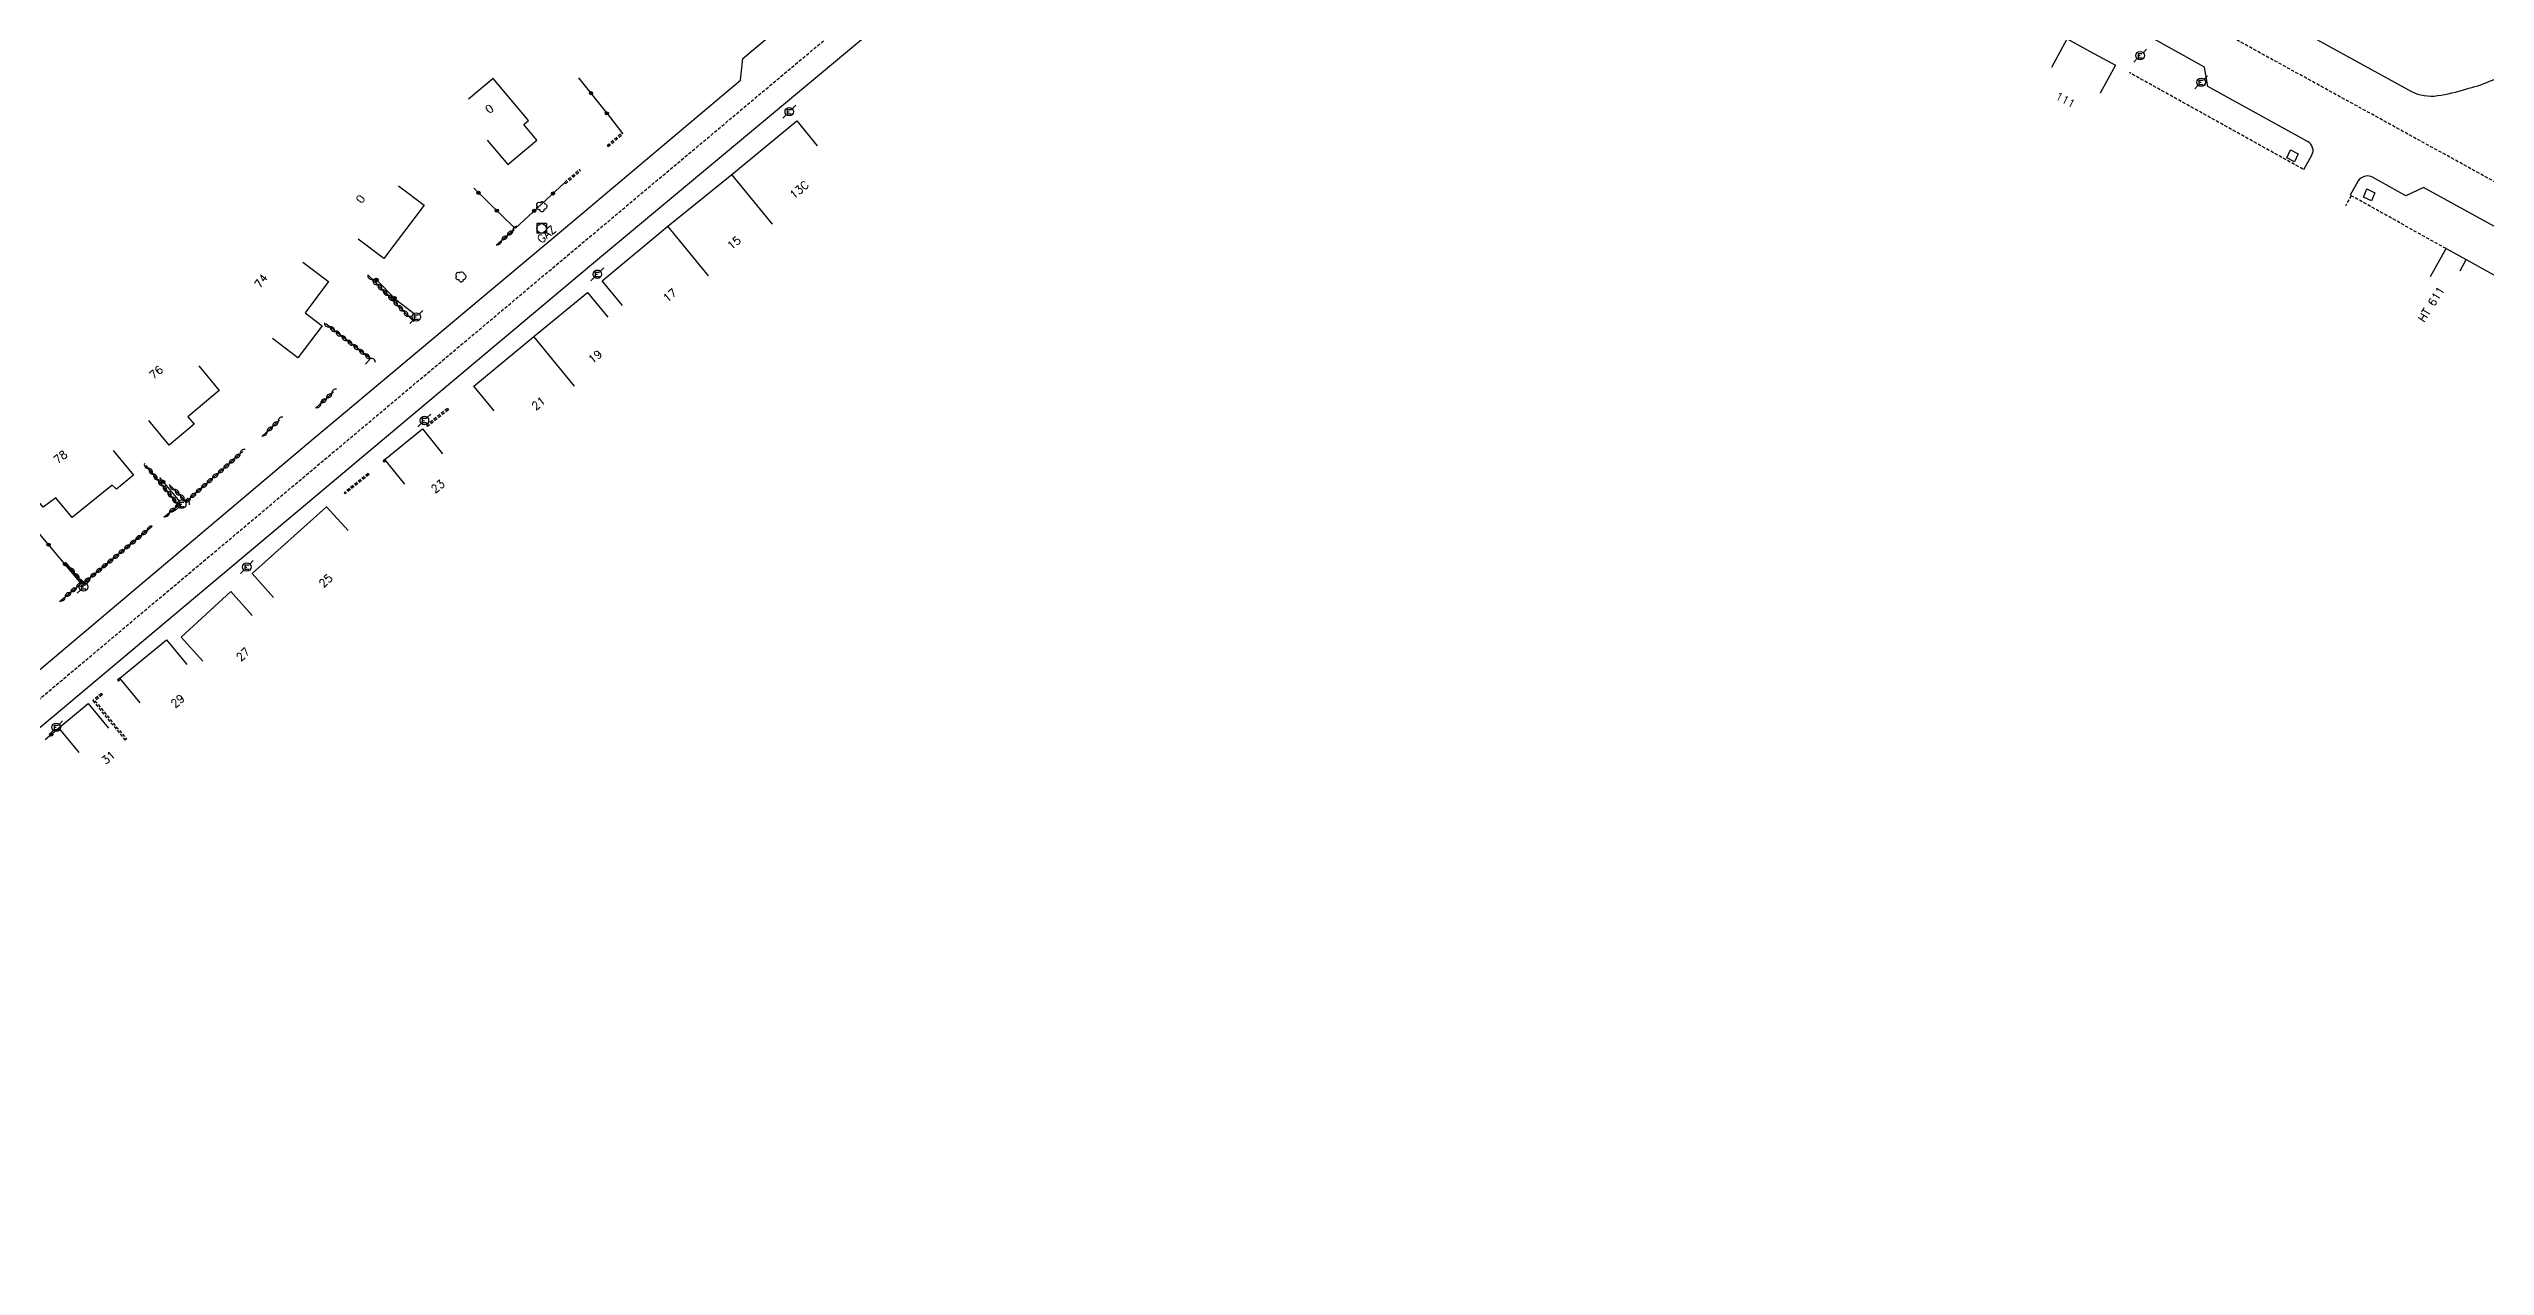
# Model space of a CAD drawing. Header units: millimetres. Extents: x 108999 to 110000, y 127999 to 129001.
# Drawn here: x 109191.7 to 109572.3, y 128439.6 to 128629.8 of the extents above; entities that cross this region are included whole.
import ezdxf
from ezdxf.enums import TextEntityAlignment as Align

# ---------------------------------------------------------------- set-up
doc = ezdxf.new("R2010")
doc.units = ezdxf.units.MM
doc.linetypes.add('DASHED', pattern=[0.75, 0.5, -0.25])
doc.layers.get('0').update_dxf_attribs({"linetype": 'CONTINUOUS'})
for name, color, linetype in [('W0001', 6, 'DASHED'), ('W0008', 7, 'CONTINUOUS'), ('W0100', 7, 'CONTINUOUS'), ('W0112', 1, 'DASHED'), ('W0300', 7, 'CONTINUOUS'), ('W0310', 3, 'CONTINUOUS'), ('W0322', 7, 'CONTINUOUS'), ('W0420', 7, 'CONTINUOUS'), ('W0471', 7, 'CONTINUOUS'), ('W0984', 7, 'CONTINUOUS'), ('W0991', 7, 'CONTINUOUS'), ('W1102', 7, 'CONTINUOUS')]:
    doc.layers.add(name, color=color, linetype=linetype)
doc.styles.get("Standard").update_dxf_attribs({"font": 'romans.shx', "width": 0.85})

# ---------------------------------------------------------------- blocks, each defined once
blk = doc.blocks.new('T471')
for p, q in [((-0.333334, 0.333334), (-0.333334, -0.333334)), ((-0.333334, 0.333334), (0.333334, 0.333334)), ((-0.333334, 0), (0, 0)), ((0.500001, 0.500001), (1.000002, 1.000002)), ((-0.500001, -0.500001), (-1.000002, -1.000002)), ((-0.333334, -0.333334), (0.333334, -0.333334))]:
    blk.add_line(p, q)
blk.add_ellipse((0, 0), major_axis=(0.471405, 0.471405), ratio=1, start_param=5.4977871438, end_param=11.780972451)
blk = doc.blocks.new('T420')
for p, q in [((0.75, 0.75), (-0.75, 0.75)), ((-0.75, 0.75), (-0.75, -0.75)), ((0.75, 0.75), (0.75, -0.75)), ((0.75, -0.75), (-0.75, -0.75))]:
    blk.add_line(p, q)
blk.add_ellipse((0, 0), major_axis=(-0.53, 0.53), ratio=1, start_param=3.926991, end_param=10.210176)
blk = doc.blocks.new('T300')
for p, q in [((-0.8, 0.51), (-0.86, 0.34)), ((-0.86, 0.34), (-0.86, 0.17)), ((-0.86, 0.17), (-0.74, 0.06)), ((-0.69, 0.63), (-0.8, 0.51)), ((-0.8, -0.06), (-0.74, 0.06)), ((-0.74, 0.06), (-0.69, 0.11)), ((-0.57, 0.69), (-0.69, 0.63)), ((-0.46, 0.69), (-0.57, 0.69)), ((-0.29, 0.63), (-0.46, 0.69)), ((-0.29, 0.63), (-0.17, 0.74)), ((-0.23, 0.57), (-0.29, 0.63)), ((-0.17, 0.74), (-0.06, 0.8)), ((-0.06, 0.8), (0.06, 0.8)), ((0.06, 0.8), (0.23, 0.74)), ((0.23, 0.74), (0.34, 0.63)), ((0.34, 0.63), (0.4, 0.51)), ((0.46, 0.46), (0.34, 0.46)), ((0.4, 0.51), (0.4, 0.46)), ((0.57, 0.4), (0.46, 0.46)), ((0.57, 0.4), (0.69, 0.29)), ((0.69, 0.29), (0.74, 0.17)), ((0.74, 0.06), (0.69, -0.17)), ((0.74, 0.17), (0.74, 0.06)), ((-0.8, -0.17), (-0.8, -0.06)), ((-0.8, -0.23), (-0.8, -0.17)), ((-0.74, -0.34), (-0.8, -0.23)), ((-0.69, -0.4), (-0.74, -0.34)), ((-0.51, -0.46), (-0.69, -0.4)), ((-0.4, -0.46), (-0.51, -0.46)), ((-0.4, -0.46), (-0.34, -0.46)), ((-0.34, -0.46), (-0.34, -0.4)), ((-0.34, -0.51), (-0.34, -0.46)), ((-0.29, -0.63), (-0.34, -0.51)), ((-0.17, -0.74), (-0.29, -0.63)), ((-0.06, -0.8), (-0.17, -0.74)), ((0.06, -0.8), (-0.06, -0.8)), ((0.17, -0.74), (0.06, -0.8)), ((0.23, -0.69), (0.17, -0.74)), ((0.29, -0.46), (0.23, -0.46)), ((0.29, -0.63), (0.23, -0.69)), ((0.46, -0.4), (0.29, -0.46)), ((0.34, -0.51), (0.29, -0.63)), ((0.34, -0.51), (0.34, -0.46)), ((0.57, -0.34), (0.46, -0.4)), ((0.63, -0.29), (0.57, -0.34)), ((0.69, -0.17), (0.63, -0.29))]:
    blk.add_line(p, q)
blk = doc.blocks.new('t322o')
at = {"color": 0, "linetype": 'Continuous'}
for radius in [0.25, 0.15]:
    blk.add_circle((0, 0), radius, dxfattribs=at)
blk = doc.blocks.new('t310o')
at = {"color": 0, "linetype": 'Continuous'}
for centre, start, end in [((-0.5, 0.38), 216.8699, 323.1304), ((0.5, -0.37), 36.8699, 143.1303)]:
    blk.add_arc(centre, 0.625, start, end, dxfattribs=at)

msp = doc.modelspace()

# ---------------------------------------------------------------- linework, layer by layer
at = {"layer": 'W0001', "flags": 128}
msp.add_lwpolyline([(109000, 128297.92), (109017.04, 128313.36), (109062.71, 128354.72), (109081.47, 128370.52), (109095.77, 128386.83), (109105.23, 128400.42), (109109.01, 128405.85), (109117.91, 128424.9), (109128.41, 128450.42), (109138.78, 128471.81), (109147.77, 128485.97), (109156.27, 128496.84), (109172.07, 128512.96), (109274.65, 128599.13), (109384.45, 128691.24), (109400.56, 128704.76), (109400.56, 128704.76)], dxfattribs=at)
at = {"layer": 'W0001'}
msp.add_lwpolyline([(110000, 128409.46), (109961.62, 128421.5), (109912.08, 128437.22), (109889.28, 128448.54), (109770.88, 128506.54), (109695.5, 128543.62), (109600.99, 128594.11), (109519.68, 128638.83), (109519.68, 128638.83)], dxfattribs=at)
at = {"layer": 'W0008', "flags": 128}
for points in [[(109115.27, 128427.77), (109125.56, 128452.63, -0.0265), (109134.26, 128470.99, -0.0282), (109143.61, 128486.12, -0.0109), (109148.05, 128492.16, -0.0091), (109153.32, 128498.76, -0.0161), (109160.25, 128506.68, -0.0286), (109167.85, 128513.92), (109233.02, 128568.91), (109235.83, 128571.26), (109273.08, 128602.42), (109299.77, 128624.96), (109300.16, 128628.32), (109335.36, 128657.86), (109338.82, 128657.77), (109381.55, 128693.95, 0.0457), (109383.35, 128695.71, 0.0993), (109385.04, 128698.95, 0.1034), (109385.36, 128702.55, 0.1059), (109383.92, 128706.33, 0.0314), (109381.38, 128709.78), (109381.38, 128709.78)], [(109519.77, 128631.8), (109510.75, 128636.78), (109472.16, 128658), (109437.91, 128676.83), (109410.28, 128692.13, 0.1128), (109404.94, 128693.56, 0.0546), (109399.17, 128693.17, 0.0391), (109394.17, 128691.97, 0.057), (109389.58, 128689.89), (109387.35, 128688.54), (109276.22, 128595.84), (109208.52, 128539.03), (109176.28, 128512, 0.0359), (109166.93, 128503.44, 0.0035), (109166.07, 128502.45, 0.0173), (109151.92, 128485.82, 0.0297), (109143.29, 128472.64, 0.0305), (109132.78, 128451.73), (109131.27, 128448.2), (109120.54, 128422.03, -0.0157)]]:
    msp.add_lwpolyline(points, format="xyb", dxfattribs=at)
at = {"layer": 'W0008'}
for points in [[(109519.59, 128645.85), (109560.8, 128623.17, 0.156), (109564.9, 128622.52, 0.0444), (109569.3, 128623.54, 0.0776), (109576.52, 128626.53, 0.078), (109580.77, 128630.78, 0.0096), (109584.37, 128635.84), (109600.3, 128658.2), (109618.01, 128694.32), (109618.01, 128694.32)], [(109544.01, 128610.99), (109545.27, 128613.24, 0.1954), (109545.38, 128614.38, 0.1945), (109544.57, 128615.38), (109529.02, 128623.93), (109528.5, 128626.96), (109519.77, 128631.8), (109519.77, 128631.8)], [(109853.43, 128422.9), (109866.74, 128447.94, 0.1109), (109867.52, 128450.53, 0.1069), (109867.36, 128451.69, 0.1778), (109865.82, 128453.17), (109850.45, 128460.71), (109756.3, 128506.92), (109710.94, 128529.21, -0.0002), (109699.47, 128534.84, -0.0011), (109689.27, 128539.89, -0.0015), (109678.95, 128545.06, -0.0015), (109671.42, 128548.89, -0.0043), (109658.43, 128555.68, -0.0013), (109645.14, 128562.88, -0.0017), (109638.66, 128566.39), (109600.7, 128587.27), (109562.71, 128608.17), (109559.96, 128606.86), (109554.73, 128609.78, 0.1728), (109553.64, 128609.95, 0.2176), (109552.5, 128609.19), (109551.26, 128606.95), (109551.26, 128606.95)]]:
    msp.add_lwpolyline(points, format="xyb", dxfattribs=at)
at = {"layer": 'W0100', "flags": 128}
for points in [[(109504.63, 128626.97), (109507.01, 128631.37), (109510.53, 128629.47), (109514.57, 128627.28), (109512.19, 128622.88), (109512.19, 128622.88)], [(109260.22, 128615.57), (109263.45, 128611.76), (109267.95, 128615.57), (109265.96, 128618.02), (109266.65, 128618.61), (109261.13, 128625.18), (109257.3, 128621.97), (109257.3, 128621.97)], [(109281.36, 128589.71), (109278.18, 128593.58), (109288.43, 128602.11), (109298.46, 128610.18), (109308.6, 128618.56), (109311.77, 128614.7), (109311.77, 128614.7)], [(109246.36, 128608.42), (109250.35, 128605.4), (109244.07, 128597.09), (109240.08, 128600.1), (109240.08, 128600.1)], [(109231.44, 128596.5), (109235.42, 128593.48), (109231.79, 128588.59), (109234.46, 128586.57), (109230.64, 128581.54), (109226.66, 128584.57), (109226.66, 128584.57)], [(109261.29, 128573.26), (109258.12, 128577.13), (109267.49, 128584.87), (109275.89, 128591.76), (109279.06, 128587.9), (109279.06, 128587.9)], [(109215.18, 128580.31), (109218.36, 128576.46), (109213.47, 128572.36), (109214.43, 128571.2), (109210.56, 128567.91), (109207.37, 128571.77), (109207.37, 128571.77)], [(109247.38, 128561.8), (109244.22, 128565.68), (109250.09, 128570.46), (109253.25, 128566.58), (109253.25, 128566.58)], [(109201.77, 128567.07), (109204.96, 128563.22), (109202.32, 128561.04), (109201.62, 128561.66), (109195.41, 128556.59), (109192.85, 128559.7), (109190.87, 128558.21), (109187.69, 128562.06), (109187.69, 128562.06)], [(109226.83, 128544.13), (109223.49, 128547.85), (109235.14, 128558.3), (109238.48, 128554.57), (109238.48, 128554.57)], [(109215.78, 128534.19), (109212.44, 128537.91), (109220.17, 128545.05), (109223.5, 128541.33), (109223.5, 128541.33)], [(109205.99, 128527.67), (109202.83, 128531.53), (109210.12, 128537.51), (109213.28, 128533.64), (109213.28, 128533.64)], [(109196.49, 128519.9), (109193.33, 128523.77), (109197.9, 128527.55), (109201.07, 128523.68), (109201.07, 128523.68)]]:
    msp.add_lwpolyline(points, dxfattribs=at)
at = {"layer": 'W0112'}
for p, q in [((109278.97, 128614.74), (109281.22, 128616.69)), ((109279.13, 128614.55), (109278.97, 128614.74)), ((109279.13, 128614.55), (109281.38, 128616.5)), ((109281.22, 128616.69), (109281.38, 128616.5)), ((109272.3, 128608.97), (109274.64, 128610.98)), ((109272.46, 128608.78), (109274.8, 128610.79)), ((109274.8, 128610.79), (109274.64, 128610.98)), ((109272.46, 128608.78), (109272.3, 128608.97)), ((109254, 128573.63), (109250.73, 128571.02)), ((109254.16, 128573.44), (109250.88, 128570.82)), ((109254, 128573.63), (109254.16, 128573.44)), ((109250.73, 128571.02), (109250.88, 128570.82)), ((109244.19, 128565.71), (109243.95, 128565.43)), ((109244.14, 128565.26), (109243.95, 128565.43)), ((109244.35, 128565.51), (109244.14, 128565.26)), ((109244.22, 128565.68), (109244.19, 128565.71)), ((109241.61, 128563.51), (109237.86, 128560.48)), ((109241.77, 128563.32), (109238.01, 128560.29)), ((109241.77, 128563.32), (109241.61, 128563.51)), ((109238.01, 128560.29), (109237.86, 128560.48)), ((109202.82, 128531.54), (109202.48, 128531.27)), ((109202.48, 128531.27), (109202.64, 128531.07)), ((109202.98, 128531.34), (109202.64, 128531.07)), ((109202.83, 128531.53), (109202.82, 128531.54)), ((109199.95, 128529.14), (109198.6, 128528.02)), ((109198.6, 128528.02), (109203.67, 128521.83)), ((109200.11, 128528.94), (109198.95, 128527.98)), ((109198.95, 128527.98), (109203.87, 128521.99)), ((109199.95, 128529.14), (109200.11, 128528.94)), ((109203.87, 128521.99), (109203.67, 128521.83))]:
    msp.add_line(p, q, dxfattribs=at)
for points in [[(109543.85, 128611.04), (109516.75, 128626.12), (109516.75, 128626.12)], [(109566.21, 128598.62), (109551.39, 128606.89), (109550.53, 128605.38), (109550.53, 128605.38)]]:
    msp.add_lwpolyline(points, dxfattribs=at)
at = {"layer": 'W0310'}
for p, q in [((109261.61, 128599.17), (109264.45, 128601.6)), ((109233.39, 128573.67), (109236.21, 128576.23)), ((109225, 128569.29), (109227.78, 128571.82)), ((109193.41, 128543.5), (109196.63, 128546.13))]:
    msp.add_line(p, q, dxfattribs=at)
at = {"layer": 'W0310', "flags": 128}
for points in [[(109248.76, 128587.24), (109245.1, 128590.94), (109241.58, 128594.5), (109241.58, 128594.5)], [(109241.23, 128580.57), (109241.98, 128581.44), (109234.99, 128586.87), (109234.99, 128586.87)], [(109209.69, 128556.67), (109212.01, 128558.54), (109206.94, 128564.72), (109206.94, 128564.72)], [(109210.56, 128561.77), (109213.21, 128559.12), (109222.06, 128566.93), (109222.06, 128566.93)], [(109194.37, 128549.59), (109197.07, 128546.28), (109207.91, 128555.26), (109207.91, 128555.26)]]:
    msp.add_lwpolyline(points, dxfattribs=at)
at = {"layer": 'W0322'}
for p, q in [((109258.12, 128608.07), (109264.58, 128601.75)), ((109264.63, 128601.81), (109272.22, 128608.83)), ((109212.21, 128559.13), (109209.07, 128562.85)), ((109193.29, 128523.72), (109191.16, 128521.87))]:
    msp.add_line(p, q, dxfattribs=at)
at = {"layer": 'W0322', "flags": 128}
for points in [[(109281.41, 128616.63), (109279.51, 128619.03), (109274.53, 128625.29), (109274.53, 128625.29)], [(109248.88, 128588.4), (109246.18, 128590.46), (109242.66, 128594.02), (109242.66, 128594.02)], [(109196.85, 128546.26), (109193.52, 128550.22), (109190.3, 128554.05), (109190.3, 128554.05)]]:
    msp.add_lwpolyline(points, dxfattribs=at)
at = {"layer": 'W1102'}
for p, q in [((109304.81, 128602.45), (109298.46, 128610.18)), ((109294.78, 128594.39), (109288.43, 128602.11)), ((109273.84, 128577.15), (109267.49, 128584.87))]:
    msp.add_line(p, q, dxfattribs=at)
for points in [[(109541.92, 128614.05), (109543.13, 128613.42), (109542.53, 128612.16), (109541.32, 128612.79), (109541.92, 128614.05), (109541.92, 128614.05)], [(109553.85, 128607.94), (109555.11, 128607.35), (109554.56, 128606.06), (109553.3, 128606.65), (109553.85, 128607.94), (109553.85, 128607.94)], [(109563.79, 128594.25), (109566.21, 128598.62), (109569.38, 128596.9), (109586.8, 128587.22), (109584.37, 128582.85), (109584.37, 128582.85)], [(109568.41, 128595.15), (109569.38, 128596.9), (109569.38, 128596.9)]]:
    msp.add_lwpolyline(points, dxfattribs=at)

# ---------------------------------------------------------------- block references
at = {"layer": 'W0300'}
for p in [(109268.79, 128605.16), (109256.16, 128594.2)]:
    msp.add_blockref('T300', p, dxfattribs=at)
at = {"layer": 'W0310'}
for p, rotation in [((109262.49, 128599.92), 40.59282144493437), ((109263.37, 128600.67), 40.59282144493437), ((109264.24, 128601.42), 40.59282144493437), ((109242.26, 128593.81), 134.6799332831293), ((109243.07, 128592.99), 134.6799332831293), ((109243.88, 128592.17), 134.6799332831293), ((109244.7, 128591.35), 134.6799332831293), ((109245.51, 128590.53), 134.6805246002236), ((109246.32, 128589.71), 134.6805246002236), ((109247.13, 128588.89), 134.6805246002236), ((109247.94, 128588.06), 134.6805246002236), ((109235.59, 128586.4), 142.1727894718223), ((109236.5, 128585.7), 142.1727894718223), ((109237.41, 128584.99), 142.1727894718223), ((109238.32, 128584.28), 142.1727894718223), ((109239.24, 128583.57), 142.1727894718223), ((109240.15, 128582.86), 142.1727894718223), ((109241.06, 128582.15), 142.1727894718223), ((109241.97, 128581.45), 142.1727894718223), ((109235.96, 128576), 42.22679315553627), ((109227.56, 128571.62), 42.36798575199753), ((109234.25, 128574.45), 42.22679315553627), ((109235.1, 128575.23), 42.22679315553627), ((109225.85, 128570.06), 42.36798575199753), ((109226.71, 128570.84), 42.36798575199753), ((109207.31, 128564.27), 129.363482377063), ((109219.06, 128564.28), 41.44214990956122), ((109219.92, 128565.04), 41.44214990956122), ((109220.79, 128565.81), 41.44214990956122), ((109221.65, 128566.57), 41.44214990956122), ((109208.04, 128563.38), 129.363482377063), ((109208.77, 128562.49), 129.363482377063), ((109209.51, 128561.59), 129.363482377063), ((109210.24, 128560.7), 129.363482377063), ((109211.37, 128560.96), 314.9751774785315), ((109212.19, 128560.14), 314.9751774785315), ((109214.73, 128560.46), 41.44214990956122), ((109215.59, 128561.22), 41.44214990956122), ((109216.46, 128561.98), 41.44214990956122), ((109217.32, 128562.75), 41.44214990956122), ((109218.19, 128563.51), 41.44214990956122), ((109210.59, 128557.39), 38.88246730002237), ((109210.97, 128559.81), 129.363482377063), ((109211.49, 128558.12), 38.88246730002237), ((109211.7, 128558.92), 129.363482377063), ((109213.01, 128559.32), 314.9751774785315), ((109213.86, 128559.69), 41.44214990956122), ((109205.35, 128553.13), 39.62902001119968), ((109206.23, 128553.87), 39.62902001119968), ((109207.12, 128554.61), 39.62902001119968), ((109195.1, 128548.7), 309.2952511391719), ((109200.01, 128548.71), 39.62902001119968), ((109200.9, 128549.45), 39.62902001119968), ((109201.79, 128550.19), 39.62902001119968), ((109202.68, 128550.92), 39.62902001119968), ((109203.57, 128551.66), 39.62902001119968), ((109204.46, 128552.4), 39.62902001119968), ((109195.19, 128544.96), 39.25239008401078), ((109195.83, 128547.81), 309.2952511391719), ((109196.09, 128545.69), 39.25239008401078), ((109196.56, 128546.91), 309.2952511391719), ((109197.34, 128546.5), 39.62902001119968), ((109198.23, 128547.24), 39.62902001119968), ((109199.12, 128547.98), 39.62902001119968), ((109194.3, 128544.23), 39.25239008401078)]:
    msp.add_blockref('t310o', p, dxfattribs=dict(at, rotation=rotation))
at = {"layer": 'W0322'}
for p, rotation in [((109276.43, 128622.9), 128.4798388526991), ((109278.92, 128619.76), 128.4798388526991), ((109258.86, 128607.35), 315.6144877587386), ((109270.5, 128607.24), 42.79524897140794), ((109261.72, 128604.55), 315.6144877587386), ((109267.57, 128604.52), 42.79524897140794), ((109242.95, 128593.73), 134.679933283012), ((109245.76, 128590.89), 134.679933283012), ((109209.63, 128562.18), 130.1863968095591), ((109191.7, 128552.38), 130.0145005365559), ((109194.28, 128549.32), 130.0141996707627), ((109192.12, 128522.71), 219.9710849487623)]:
    msp.add_blockref('t322o', p, dxfattribs=dict(at, rotation=rotation))
at = {"layer": 'W0420'}
msp.add_blockref('T420', (109268.71, 128601.77), dxfattribs=at)
at = {"layer": 'W0471'}
for p in [(109518.43, 128628.77), (109527.95, 128624.6), (109307.41, 128620.01), (109277.43, 128594.61), (109249.15, 128587.94), (109250.41, 128571.78), (109212.5, 128558.69), (109222.68, 128548.88), (109197.17, 128545.78), (109192.9, 128523.84)]:
    msp.add_blockref('T471', p, dxfattribs=at)

# ---------------------------------------------------------------- texts
at = {"layer": 'W0984'}
msp.add_text('GAZ', height=1.25, rotation=40.2739, dxfattribs=at).set_placement((109269.49, 128600.86), align=Align.MIDDLE)
at = {"layer": 'W0991'}
for s, rotation, p in [('111', 331.5815, (109506.75, 128621.85)), ('0', 40.2703, (109260.57, 128620.46)), ('0', 52.9499, (109240.43, 128606.37)), ('13C', 39.5909, (109308.95, 128607.82)), ('15', 38.7988, (109298.77, 128599.52)), ('74', 53.4338, (109224.9, 128593.57)), ('17', 39.8096, (109288.75, 128591.31)), ('HT 611', 57.9947, (109563.9, 128589.94)), ('76', 39.99, (109208.51, 128579.29)), ('19', 39.3457, (109277.08, 128581.74)), ('21', 39.5797, (109268.22, 128574.45)), ('78', 39.1972, (109193.56, 128566.06)), ('23', 39.1705, (109252.52, 128561.48)), ('25', 41.901, (109234.99, 128546.75)), ('27', 42.7758, (109222.08, 128535.24)), ('29', 39.381, (109211.87, 128527.95)), ('31', 39.5724, (109201.03, 128519.11))]:
    msp.add_text(s, height=1.25, rotation=rotation, dxfattribs=at).set_placement(p, align=Align.MIDDLE)

doc.saveas('drawing.dxf')
